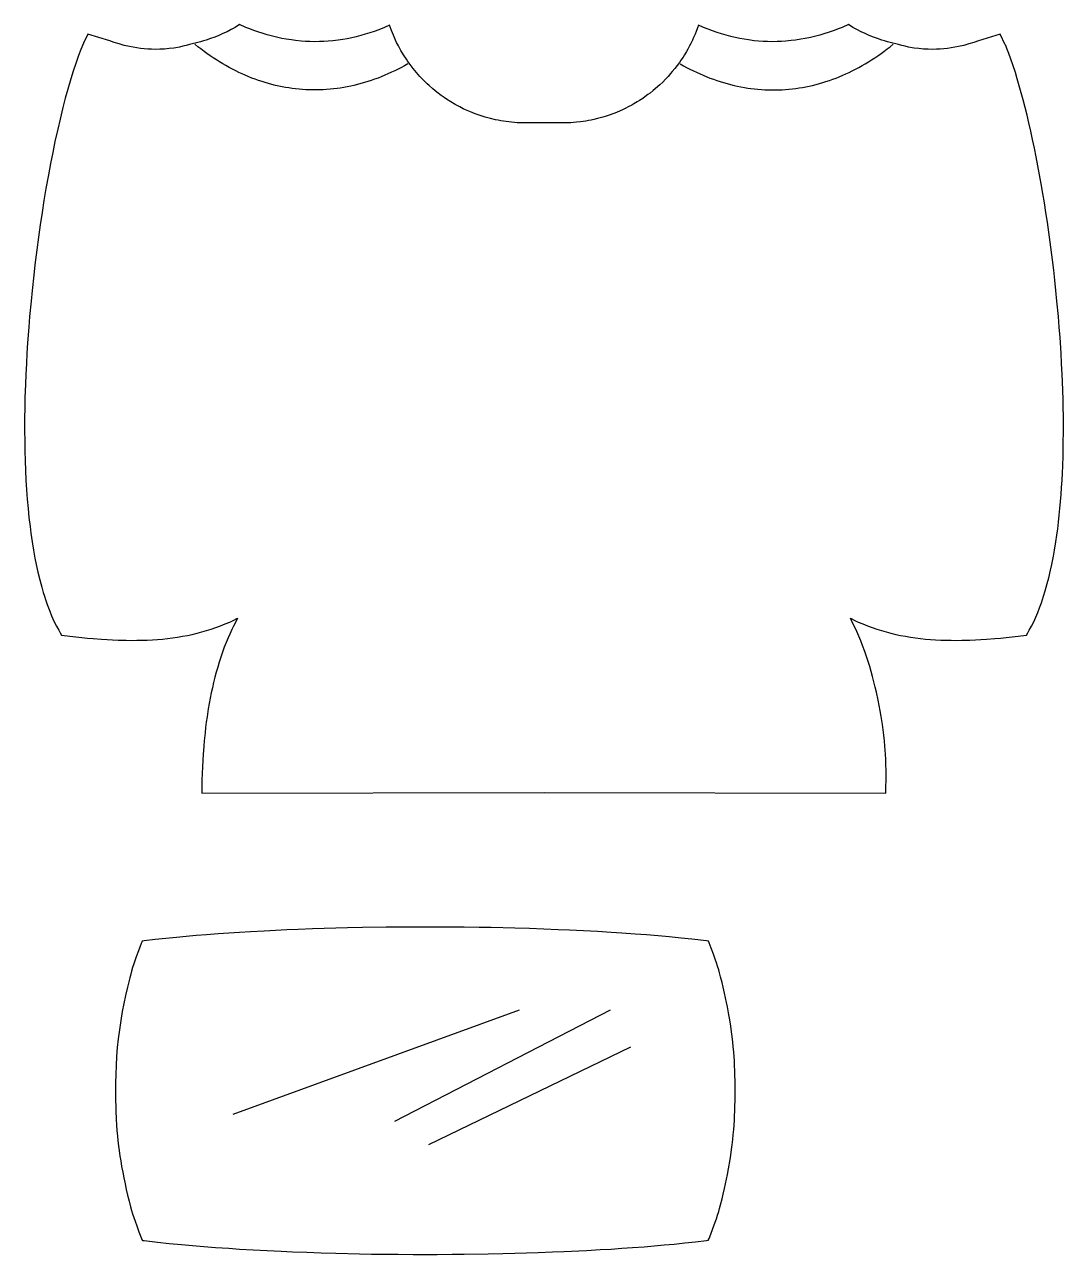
# Model space of a CAD drawing. Header units: millimetres. Extents: x -578 to 525, y -248 to 242.
# Drawn here: x 114.5 to 525.3, y -244.6 to 241.7 of the extents above; entities that cross this region are included whole.
import ezdxf

# ---------------------------------------------------------------- set-up
doc = ezdxf.new("R2010")
doc.units = ezdxf.units.MM
for name, color, linetype in [('HANDLE_REFERENCE', 5, 'Continuous'), ('INNER_LINES', 1, 'Continuous'), ('OUTLINE', 7, 'Continuous')]:
    doc.layers.add(name, color=color, linetype=linetype)

msp = doc.modelspace()

# ---------------------------------------------------------------- linework, layer by layer
at = {"layer": 'HANDLE_REFERENCE'}
for points in [[(196.99, -189.21), (310.27, -147.9)], [(260.96, -191.88), (346.26, -147.9)], [(274.29, -201.21), (354.26, -162.56)]]:
    msp.add_lwpolyline(points, dxfattribs=at)
at = {"layer": 'INNER_LINES'}
for points in [[(266.04, 226.17), (264.78, 225.47), (263.53, 224.8), (262.28, 224.16), (260.85, 223.45), (259.6, 222.86), (258.17, 222.22), (256.92, 221.68), (255.49, 221.1), (254.25, 220.61), (252.83, 220.09), (251.59, 219.66), (250.17, 219.2), (248.93, 218.82), (247.52, 218.41), (246.11, 218.04), (244.7, 217.69), (243.47, 217.42), (242.07, 217.13), (240.67, 216.87), (239.28, 216.65), (238.06, 216.47), (236.67, 216.3), (235.29, 216.16), (233.91, 216.05), (232.53, 215.96), (231.16, 215.91), (229.79, 215.88), (228.42, 215.88), (227.06, 215.91), (225.71, 215.97), (224.36, 216.05), (223.01, 216.17), (221.67, 216.3), (220.33, 216.47), (219, 216.66), (217.67, 216.88), (216.35, 217.13), (215.04, 217.4), (213.73, 217.69), (212.26, 218.06), (210.96, 218.41), (209.67, 218.78), (208.39, 219.18), (206.95, 219.66), (205.68, 220.12), (204.41, 220.59), (203.16, 221.1), (201.75, 221.69), (200.51, 222.24), (199.27, 222.81), (198.04, 223.41), (196.67, 224.11), (195.45, 224.76), (194.1, 225.51), (192.9, 226.21), (191.57, 227.01), (190.39, 227.75), (189.07, 228.61), (187.91, 229.4), (186.61, 230.31), (185.46, 231.14), (184.19, 232.09), (183.06, 232.97), (181.81, 233.98)], [(373.76, 226.17), (375.02, 225.47), (376.27, 224.8), (377.53, 224.16), (378.96, 223.45), (380.21, 222.86), (381.64, 222.22), (382.88, 221.68), (384.31, 221.1), (385.55, 220.61), (386.98, 220.09), (388.22, 219.66), (389.63, 219.2), (390.87, 218.82), (392.28, 218.41), (393.69, 218.04), (395.1, 217.69), (396.33, 217.42), (397.73, 217.13), (399.13, 216.87), (400.52, 216.65), (401.74, 216.47), (403.13, 216.3), (404.52, 216.16), (405.9, 216.05), (407.27, 215.96), (408.65, 215.91), (410.02, 215.88), (411.38, 215.88), (412.74, 215.91), (414.1, 215.97), (415.45, 216.05), (416.79, 216.17), (418.14, 216.3), (419.47, 216.47), (420.8, 216.66), (422.13, 216.88), (423.45, 217.13), (424.77, 217.4), (426.08, 217.69), (427.54, 218.06), (428.84, 218.41), (430.13, 218.78), (431.41, 219.18), (432.85, 219.66), (434.12, 220.12), (435.39, 220.59), (436.65, 221.1), (438.05, 221.69), (439.3, 222.24), (440.53, 222.81), (441.76, 223.41), (443.14, 224.11), (444.35, 224.76), (445.7, 225.51), (446.9, 226.21), (448.24, 227.01), (449.42, 227.75), (450.73, 228.61), (451.9, 229.4), (453.19, 230.31), (454.34, 231.14), (455.61, 232.09), (456.74, 232.97), (458, 233.98)]]:
    msp.add_lwpolyline(points, dxfattribs=at)
at = {"layer": 'OUTLINE'}
for points in [[(258.82, 241.45), (258.81, 241.48), (256.82, 240.62), (254.57, 239.72), (252.78, 239.06), (250.98, 238.45), (249.19, 237.89), (247.41, 237.39), (245.62, 236.93), (243.85, 236.52), (242.07, 236.16), (240.31, 235.85), (238.54, 235.59), (236.35, 235.33), (234.6, 235.17), (232.85, 235.06), (231.11, 235), (228.95, 234.98), (227.23, 235.01), (225.51, 235.09), (223.8, 235.22), (221.67, 235.43), (219.98, 235.65), (217.88, 235.98), (216.2, 236.29), (214.12, 236.73), (212.47, 237.13), (210.41, 237.69), (208.78, 238.17), (206.75, 238.83), (205.13, 239.4), (203.53, 240.01), (201.94, 240.65), (199.44, 241.73), (197.7, 240.65), (196.12, 239.76), (194.53, 238.92), (192.92, 238.15), (191.29, 237.44), (189.66, 236.78), (188.01, 236.18), (186.35, 235.63), (185.23, 235.29), (184.11, 234.97), (182.43, 234.53), (180.75, 234.15), (179.64, 233.81), (178.33, 233.46), (177.02, 233.14), (175.69, 232.85), (174.35, 232.6), (173.45, 232.46), (171.63, 232.22), (169.8, 232.05), (167.94, 231.96), (166.07, 231.93), (164.65, 231.96), (163.22, 232.03), (161.78, 232.15), (160.33, 232.31), (158.87, 232.51), (157.4, 232.76), (155.91, 233.06), (153.92, 233.52), (151.9, 234.07), (149.87, 234.7), (148.13, 235.31), (139.5, 237.9), (137.79, 234.44), (137.33, 233.47), (136.46, 231.29), (135.67, 229.18), (134.68, 226.38), (133.69, 223.38), (132.71, 220.22), (131.54, 216.2), (130.58, 212.67), (129.63, 209), (128.5, 204.39), (127.58, 200.41), (126.5, 195.46), (125.62, 191.2), (124.75, 186.83), (123.91, 182.36), (122.94, 176.86), (122.15, 172.18), (121.4, 167.42), (120.67, 162.58), (119.98, 157.68), (119.31, 152.72), (118.56, 146.7), (118.09, 142.64), (117.43, 136.52), (117.03, 132.42), (116.47, 126.24), (116.13, 122.1), (115.67, 115.89), (115.41, 111.75), (115.18, 107.62), (114.98, 103.49), (114.81, 99.37), (114.64, 94.24), (114.55, 90.17), (114.5, 86.11), (114.48, 81.08), (114.51, 77.09), (114.58, 73.14), (114.68, 69.23), (114.83, 65.36), (115.02, 61.54), (115.25, 57.76), (115.53, 54.05), (115.84, 50.39), (116.21, 46.79), (116.62, 43.26), (116.95, 40.65), (117.45, 37.24), (117.99, 33.91), (118.58, 30.66), (119.05, 28.27), (119.73, 25.17), (120.46, 22.15), (121.24, 19.23), (121.86, 17.11), (122.29, 15.72), (122.74, 14.36), (123.43, 12.37), (123.91, 11.07), (124.4, 9.8), (125.17, 7.95), (125.7, 6.75), (126.24, 5.58), (127.08, 3.88), (127.96, 2.25), (128.56, 1.2), (129.12, 0.29), (132.41, -0.12), (135.88, -0.51), (139.3, -0.85), (141.56, -1.05), (144.9, -1.32), (147.11, -1.46), (149.29, -1.58), (151.45, -1.67), (154.66, -1.76), (156.77, -1.78), (158.87, -1.77), (160.94, -1.73), (163, -1.66), (165.04, -1.56), (167.06, -1.42), (169.07, -1.25), (171.06, -1.04), (173.04, -0.79), (174.99, -0.5), (176.94, -0.18), (178.87, 0.19), (180.78, 0.59), (182.68, 1.04), (184.56, 1.54), (186.44, 2.07), (188.3, 2.65), (190.14, 3.28), (191.98, 3.96), (193.8, 4.69), (195.61, 5.46), (196.96, 6.08), (198.72, 6.93), (198, 5.59), (197.09, 3.82), (196.43, 2.47), (195.59, 0.64), (194.98, -0.75), (194.21, -2.62), (193.47, -4.53), (192.76, -6.45), (192.09, -8.4), (191.46, -10.37), (190.85, -12.37), (190.28, -14.38), (189.74, -16.4), (189.24, -18.45), (188.76, -20.51), (188.31, -22.58), (187.89, -24.66), (187.5, -26.75), (187.14, -28.85), (186.65, -32.02), (186.35, -34.14), (186.08, -36.26), (185.84, -38.38), (185.51, -41.56), (185.33, -43.68), (185.09, -46.86), (184.95, -48.97), (184.79, -52.12), (184.71, -54.21), (184.62, -57.33), (184.58, -59.4), (184.56, -62.19), (319.9, -62), (455.04, -62.19), (455.15, -59.39), (455.19, -57.33), (455.2, -55.24), (455.18, -53.15), (455.13, -51.04), (455.04, -48.92), (454.92, -46.8), (454.69, -43.59), (454.5, -41.46), (454.27, -39.31), (454.02, -37.17), (453.73, -35.03), (453.25, -31.83), (452.89, -29.7), (452.5, -27.58), (452.09, -25.47), (451.41, -22.32), (450.92, -20.24), (450.41, -18.18), (449.87, -16.13), (449.3, -14.1), (448.7, -12.09), (448.08, -10.1), (447.43, -8.14), (446.76, -6.2), (445.87, -3.82), (445.14, -1.95), (444.38, -0.11), (443.6, 1.7), (442.79, 3.47), (441.96, 5.2), (441.08, 6.93), (442.85, 6.08), (444.2, 5.46), (446.01, 4.69), (447.83, 3.96), (449.66, 3.28), (451.51, 2.65), (453.37, 2.07), (455.24, 1.54), (457.12, 1.04), (459.02, 0.59), (460.94, 0.19), (462.87, -0.18), (464.81, -0.5), (466.77, -0.79), (468.74, -1.04), (470.73, -1.25), (472.74, -1.42), (474.76, -1.56), (476.8, -1.66), (478.86, -1.73), (480.94, -1.77), (483.03, -1.78), (485.15, -1.76), (488.35, -1.67), (490.52, -1.58), (492.7, -1.46), (494.9, -1.32), (498.24, -1.05), (500.5, -0.85), (503.92, -0.51), (507.4, -0.12), (510.68, 0.28), (511.24, 1.2), (511.84, 2.25), (512.72, 3.88), (513.56, 5.58), (514.37, 7.35), (515.15, 9.18), (515.89, 11.07), (516.61, 13.02), (517.07, 14.36), (517.51, 15.72), (518.15, 17.81), (518.96, 20.68), (519.53, 22.9), (520.25, 25.94), (520.75, 28.27), (521.38, 31.46), (521.82, 33.91), (522.36, 37.24), (522.73, 39.79), (523.08, 42.38), (523.4, 45.01), (523.69, 47.68), (523.96, 50.39), (524.2, 53.13), (524.42, 55.9), (524.61, 58.7), (524.78, 61.54), (524.93, 64.4), (525.05, 67.29), (525.18, 71.18), (525.25, 74.13), (525.29, 77.09), (525.32, 80.08), (525.32, 84.09), (525.3, 87.12), (525.25, 90.17), (525.19, 93.22), (525.07, 97.32), (524.83, 103.49), (524.63, 107.62), (524.39, 111.75), (523.98, 117.96), (523.67, 122.1), (523.34, 126.24), (522.78, 132.42), (522.37, 136.52), (521.94, 140.61), (521.48, 144.67), (521, 148.71), (520.1, 155.7), (519.55, 159.65), (518.99, 163.56), (518.41, 167.42), (517.8, 171.23), (517.18, 175), (516.54, 178.71), (515.89, 182.36), (515.22, 185.94), (514.54, 189.47), (513.84, 192.92), (513.13, 196.3), (512.4, 199.6), (511.67, 202.82), (510.93, 205.95), (510.18, 209), (509.42, 211.95), (508.65, 214.81), (507.87, 217.56), (507.09, 220.22), (506.31, 222.76), (505.32, 225.79), (504.53, 228.08), (503.74, 230.25), (502.95, 232.3), (502.49, 233.42), (502.32, 233.79), (500.3, 237.9), (491.68, 235.31), (489.93, 234.7), (487.9, 234.07), (485.89, 233.52), (483.89, 233.06), (482.41, 232.76), (480.93, 232.51), (479.47, 232.31), (478.02, 232.15), (476.58, 232.03), (475.15, 231.96), (473.73, 231.93), (471.86, 231.96), (470.01, 232.05), (468.17, 232.22), (466.36, 232.46), (465.46, 232.6), (464.12, 232.85), (462.79, 233.14), (461.47, 233.46), (460.16, 233.81), (459.05, 234.15), (457.38, 234.53), (455.69, 234.97), (454.57, 235.29), (453.46, 235.63), (451.8, 236.18), (450.15, 236.78), (448.51, 237.44), (446.89, 238.15), (445.28, 238.92), (443.68, 239.76), (442.1, 240.65), (440.36, 241.73), (437.86, 240.65), (436.27, 240.01), (434.67, 239.4), (432.65, 238.7), (430.62, 238.05), (428.98, 237.57), (426.92, 237.03), (425.27, 236.64), (423.18, 236.21), (421.51, 235.91), (419.4, 235.59), (417.71, 235.38), (415.58, 235.18), (413.86, 235.07), (412.15, 235), (410.42, 234.98), (408.26, 235.01), (406.52, 235.08), (404.77, 235.21), (403.02, 235.37), (400.82, 235.65), (399.06, 235.93), (397.29, 236.25), (395.51, 236.62), (393.73, 237.04), (391.95, 237.51), (390.16, 238.03), (388.37, 238.6), (386.58, 239.22), (384.78, 239.9), (382.98, 240.62), (380.99, 241.48), (380.62, 240.43), (380.07, 238.97), (379.68, 238.01), (379.07, 236.58), (378.64, 235.64), (377.96, 234.24), (377.49, 233.33), (376.75, 231.97), (376.24, 231.08), (375.45, 229.76), (374.9, 228.89), (374.05, 227.61), (373.46, 226.77), (372.56, 225.53), (371.62, 224.32), (370.65, 223.13), (369.99, 222.36), (368.97, 221.21), (367.92, 220.1), (366.84, 219.02), (365.74, 217.96), (364.98, 217.27), (363.83, 216.27), (363.04, 215.62), (361.85, 214.66), (361.03, 214.04), (359.79, 213.15), (358.95, 212.56), (357.67, 211.72), (356.8, 211.18), (355.48, 210.39), (354.59, 209.88), (353.23, 209.16), (352.31, 208.69), (350.91, 208.02), (349.97, 207.6), (348.54, 207), (347.57, 206.62), (345.62, 205.9), (344.13, 205.42), (343.13, 205.11), (341.1, 204.56), (339.56, 204.2), (338.52, 203.98), (337.48, 203.78), (336.43, 203.6), (335.37, 203.44), (334.31, 203.29), (332.7, 203.12), (331.62, 203.03), (330.54, 202.95), (328.9, 202.88), (327.25, 202.86), (319.9, 202.89), (312.69, 202.86), (311.45, 202.87), (310.36, 202.9), (309.26, 202.95), (308.18, 203.03), (307.1, 203.12), (306.03, 203.23), (304.96, 203.36), (303.9, 203.52), (302.85, 203.69), (301.8, 203.88), (300.76, 204.09), (298.7, 204.56), (296.68, 205.11), (294.68, 205.74), (292.71, 206.43), (290.79, 207.19), (288.89, 208.02), (287.96, 208.47), (286.58, 209.16), (284.77, 210.13), (283, 211.18), (281.28, 212.28), (280.43, 212.85), (279.18, 213.74), (277.55, 214.98), (275.97, 216.27), (274.44, 217.62), (273.7, 218.31), (272.6, 219.38), (271.88, 220.1), (270.83, 221.21), (269.48, 222.74), (268.18, 224.32), (266.94, 225.94), (266.04, 227.19), (265.47, 228.03), (264.35, 229.76), (263.3, 231.52), (262.31, 233.33), (261.61, 234.71), (261.17, 235.64), (260.32, 237.53), (259.54, 239.45)], [(395.44, -179.88), (395.46, -177.71), (395.45, -175.97), (395.41, -173.79), (395.36, -172.04), (395.27, -169.86), (395.18, -168.11), (394.93, -164.6), (394.73, -162.4), (394.55, -160.63), (394.3, -158.41), (394.08, -156.64), (393.77, -154.41), (393.49, -152.62), (392.89, -149.02), (392.47, -146.76), (392.11, -144.94), (391.32, -141.28), (390.79, -138.98), (390.34, -137.12), (389.74, -134.8), (389.33, -133.27), (388.99, -132.1), (388.55, -130.69), (388.08, -129.26), (387.58, -127.84), (386.9, -125.93), (386.02, -123.57), (385.2, -121.42), (384.91, -120.76), (384.17, -120.63), (378.4, -119.97), (374.2, -119.53), (369.42, -119.06), (365, -118.66), (360.49, -118.29), (355.89, -117.93), (350.67, -117.56), (346.43, -117.29), (341.04, -116.96), (335.57, -116.67), (330.01, -116.4), (325.52, -116.2), (319.85, -115.98), (314.11, -115.78), (308.33, -115.61), (298.98, -115.4), (294.28, -115.31), (288.38, -115.23), (283.64, -115.19), (277.71, -115.15), (268.21, -115.15), (262.27, -115.19), (257.54, -115.23), (248.1, -115.37), (242.25, -115.5), (237.59, -115.61), (228.35, -115.9), (222.65, -116.11), (218.14, -116.3), (209.24, -116.73), (203.79, -117.03), (199.48, -117.29), (195.24, -117.56), (191.06, -117.86), (186.44, -118.21), (182.4, -118.53), (178.44, -118.88), (174.56, -119.24), (170.3, -119.67), (166.14, -120.12), (161.75, -120.63), (161.01, -120.76), (160.84, -121.1), (160.63, -121.63), (159.54, -124.51), (158.67, -126.88), (157.68, -129.74), (157.22, -131.16), (156.79, -132.57), (156.46, -133.73), (156.05, -135.26), (155.12, -138.98), (154.38, -142.2), (153.71, -145.4), (153.1, -148.57), (152.49, -152.17), (151.96, -155.75), (151.51, -159.3), (151.14, -162.84), (150.85, -166.35), (150.64, -169.86), (150.51, -173.35), (150.46, -176.84), (150.47, -179.88), (150.46, -182.06), (150.46, -183.8), (150.5, -185.98), (150.55, -187.72), (150.71, -191.22), (150.85, -193.41), (151.02, -195.61), (151.22, -197.81), (151.41, -199.58), (151.67, -201.8), (151.9, -203.58), (152.21, -205.81), (152.49, -207.6), (152.86, -209.85), (153.27, -212.1), (153.71, -214.37), (154.19, -216.65), (154.69, -218.95), (155.23, -221.25), (155.81, -223.57), (156.39, -225.81), (156.79, -227.2), (157.22, -228.61), (157.68, -230.03), (158.16, -231.46), (158.84, -233.36), (159.72, -235.72), (160.71, -238.35), (161, -239.01), (161.22, -239.06), (161.75, -239.14), (167.06, -239.75), (171.71, -240.24), (176.49, -240.71), (180.91, -241.11), (185.42, -241.48), (190.02, -241.84), (195.24, -242.2), (199.48, -242.48), (204.87, -242.8), (210.35, -243.1), (215.9, -243.37), (220.39, -243.56), (226.07, -243.79), (231.8, -243.98), (237.59, -244.15), (246.93, -244.37), (251.63, -244.46), (257.54, -244.54), (262.27, -244.58), (268.21, -244.62), (277.71, -244.62), (283.64, -244.58), (288.38, -244.54), (297.81, -244.39), (303.67, -244.27), (308.33, -244.15), (317.56, -243.87), (323.26, -243.66), (327.77, -243.47), (336.67, -243.04), (342.13, -242.74), (346.43, -242.48), (350.67, -242.2), (354.85, -241.91), (359.48, -241.56), (363.51, -241.23), (367.47, -240.89), (371.35, -240.53), (375.61, -240.1), (379.77, -239.65), (384.17, -239.14), (384.9, -239.01), (385.02, -238.77), (385.2, -238.35), (385.84, -236.66), (386.72, -234.31), (387.58, -231.93), (388.08, -230.5), (388.55, -229.08), (388.99, -227.67), (389.33, -226.5), (389.74, -224.97), (390.34, -222.64), (390.79, -220.79), (391.32, -218.49), (392.11, -214.83), (392.47, -213.01), (392.89, -210.75), (393.49, -207.15), (393.77, -205.36), (394.08, -203.13), (394.3, -201.35), (394.55, -199.14), (394.73, -197.37), (394.93, -195.17), (395.18, -191.66), (395.27, -189.91), (395.36, -187.72), (395.41, -185.98), (395.45, -183.8), (395.46, -182.06)]]:
    msp.add_lwpolyline(points, close=True, dxfattribs=at)

doc.saveas('drawing.dxf')
